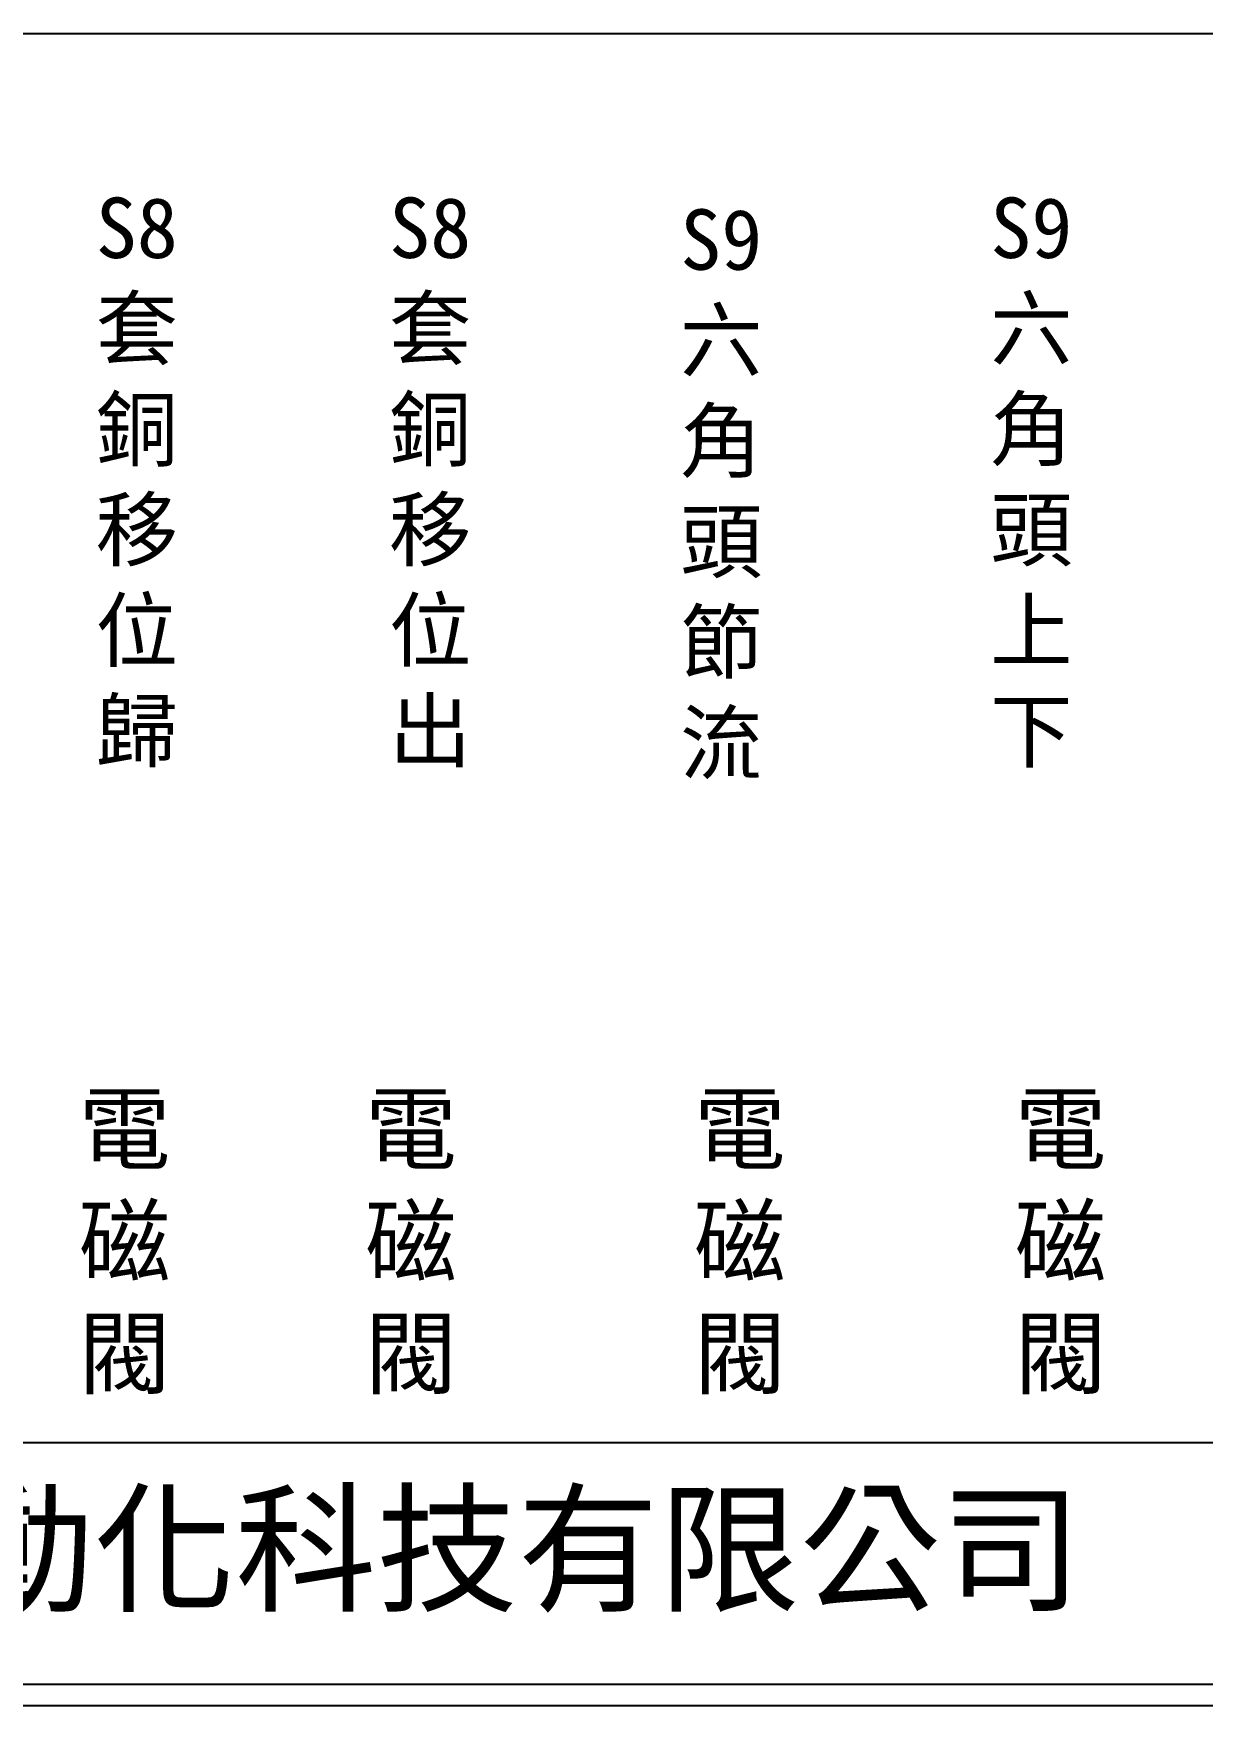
# Model space of a CAD drawing. Extents: x 926 to 1213, y 3 to 207.
# Drawn here: x 993.6 to 1061.4, y 3 to 100 of the extents above; entities that cross this region are included whole.
import ezdxf

# ---------------------------------------------------------------- set-up
doc = ezdxf.new("R2010")
doc.units = 0
doc.layers.add('圖框層', color=7, linetype='CONTINUOUS')
doc.layers.add('標尺寸層', color=3, linetype='CONTINUOUS')
doc.styles.add('CNS', font='romanc.shx', dxfattribs={"bigfont": 'chineset.shx'})
doc.styles.add('STSL', font='kaiu.ttf')

msp = doc.modelspace()

# ---------------------------------------------------------------- linework, layer by layer
at = {"layer": '圖框層', "color": 7}
for p, q in [((926.992, 18.25), (1211.493, 18.25)), ((926.992, 4.25), (1211.493, 4.25)), ((925.742, 3), (1212.742, 3))]:
    msp.add_line(p, q, dxfattribs=at)
at = {"layer": '標尺寸層', "color": 7}
msp.add_line((930.49, 99.958), (1208.361, 99.958), dxfattribs=at)

# ---------------------------------------------------------------- texts
at = {"layer": '圖框層', "color": 4, "style": 'STSL'}
msp.add_text('泓陞自動化科技有限公司', height=6, dxfattribs=at).set_placement((964.346, 9.076))
at = {"layer": '標尺寸層', "color": 7, "attachment_point": 5, "style": 'CNS'}
for s, insert, char_height, width in [('{\\fDFKai-SB|b0|i0|c136|p65;S8套銅移位歸}', (999.553, 73.919), 3.5, 4.96081), ('{\\fDFKai-SB|b0|i0|c136|p65;S8套銅移位出}', (1016.569, 73.919), 3.5, 4.96081), ('{\\fDFKai-SB|b0|i0|c136|p65;S9六角頭上下}', (1051.439, 73.915), 3.5, 4.96081), ('{\\fDFKai-SB|b0|i0|c136|p65;S9六角頭節流}', (1033.452, 73.239), 3.5, 4.96081), ('{\\fDFKai-SB|b0|i0|c136|p65;電磁閥}', (998.851, 29.715), 3.9, 2.84806), ('{\\fDFKai-SB|b0|i0|c136|p65;電磁閥}', (1015.457, 29.715), 3.9, 2.84806), ('{\\fDFKai-SB|b0|i0|c136|p65;電磁閥}', (1034.528, 29.715), 3.9, 2.84806), ('{\\fDFKai-SB|b0|i0|c136|p65;電磁閥}', (1053.134, 29.715), 3.9, 2.84806)]:
    msp.add_mtext(s, dxfattribs=dict(at, insert=insert, char_height=char_height, width=width))

doc.saveas('drawing.dxf')
